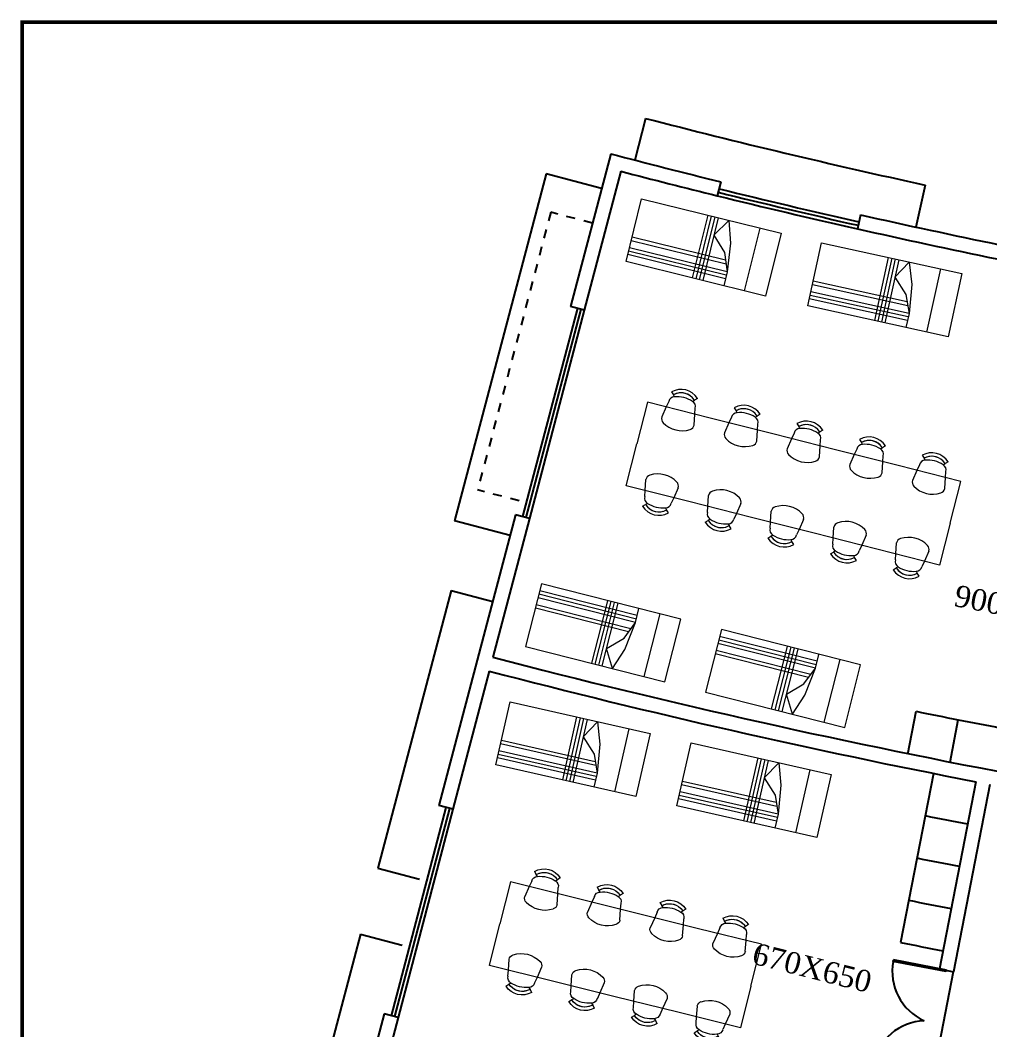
# Model space of a CAD drawing. Header units: metres. Extents: x 159409 to 239023, y 50504 to 95165.
# Drawn here: x 190262 to 191612, y 76626 to 78032 of the extents above; entities that cross this region are included whole.
import ezdxf
from ezdxf.enums import TextEntityAlignment as Align

# ---------------------------------------------------------------- set-up
doc = ezdxf.new("R2010")
doc.units = ezdxf.units.M
doc.header["$MEASUREMENT"] = 0
doc.linetypes.add('HIDDEN', pattern=[0.125, 0.0625, -0.0625])
doc.layers.add('A-TEXT', color=3, linetype='Continuous')
doc.layers.add('FURN', color=8, linetype='Continuous', lineweight=5)
doc.styles.get("Standard").update_dxf_attribs({"font": 'times.ttf', "height": 18})

# ---------------------------------------------------------------- blocks, each defined once
blk = doc.blocks.new('d2')
at = {"color": 8, "ltscale": 8}
for p, q in [((-332.772, -186.458, 9945.752), (-332.753, -186.454, 9945.752)), ((-332.628, -187.194, 9945.752), (-332.772, -186.458, 9945.752)), ((-332.609, -187.19, 9945.752), (-332.753, -186.454, 9945.752)), ((-332.753, -186.454, 9945.752), (-332.753, -186.454, 9945.732)), ((-332.753, -186.454, 9945.732), (-332.753, -186.454, 9945.732)), ((-334.226, -186.743, 9945.752), (-334.206, -186.739, 9945.752)), ((-334.082, -187.479, 9945.752), (-334.226, -186.743, 9945.752)), ((-334.062, -187.475, 9945.752), (-334.206, -186.739, 9945.752)), ((-334.063, -187.577, 9945.752), (-332.589, -187.288, 9945.752)), ((-332.628, -187.194, 9945.752), (-332.609, -187.19, 9945.752)), ((-334.082, -187.479, 9945.752), (-334.062, -187.475, 9945.752))]:
    blk.add_line(p, q, dxfattribs=at)
for centre, start, end in [((-332.628, -187.194, 9945.752), 101.092, 178.0402), ((-334.062, -187.475, 9945.752), 24.1438, 101.092)]:
    blk.add_arc(centre, 0.75, start, end, dxfattribs=at)
blk = doc.blocks.new('A$C25933C84')
at = {"linetype": 'Continuous'}
for p, q in [((0, 0.9), (2, 0.9)), ((0, 0), (0, 0.9)), ((0.3, 0.9), (0.3, 0)), ((0.6, 0.7), (0.6, 0.9)), ((2, 0.9), (2, 0)), ((0.65, 0.3), (0.6, 0.7)), ((0.7, 0.45), (0.6, 0.7)), ((0.9, 0.25), (0.7, 0.45)), ((0.75, 0), (0.65, 0.3)), ((0.75, 0), (0.9, 0.25)), ((2, 0), (0, 0))]:
    blk.add_line(p, q, dxfattribs=at)
for p, q in [((0.9, 0), (0.9, 0.9)), ((0.95, 0), (0.95, 0.9)), ((1, 0), (1, 0.9)), ((1.05, 0), (1.05, 0.9)), ((0.6, 0.8), (2, 0.8)), ((0.6, 0.75), (2, 0.75)), ((0.6, 0.7), (2, 0.7)), ((0.64, 0.6), (2, 0.6)), ((0.66, 0.55), (2, 0.55))]:
    blk.add_line(p, q)
blk = doc.blocks.new('FREGTET')
at = {"layer": 'FURN'}
for p, q in [((-154.66, 109.191, -2766.571), (-154.635, 109.149, -2766.571)), ((-154.66, 109.191, -2766.571), (-154.635, 109.149, -2766.571)), ((-154.617, 109.122, -2766.571), (-154.635, 109.149, -2766.571)), ((-154.617, 109.122, -2766.571), (-154.635, 109.149, -2766.571)), ((-154.994, 109.041, -2766.571), (-155.133, 108.458, -2766.571)), ((-154.118, 108.833, -2766.571), (-154.994, 109.041, -2766.571)), ((-154.698, 109.057, -2766.571), (-154.732, 108.979, -2766.571)), ((-154.698, 109.057, -2766.571), (-154.732, 108.979, -2766.571)), ((-154.369, 109.063, -2766.571), (-154.341, 109.079, -2766.571)), ((-154.369, 109.063, -2766.571), (-154.341, 109.079, -2766.571)), ((-154.3, 109.105, -2766.571), (-154.341, 109.079, -2766.571)), ((-154.3, 109.105, -2766.571), (-154.341, 109.079, -2766.571)), ((-154.732, 108.979, -2766.571), (-154.793, 108.838, -2766.571)), ((-154.34, 108.731, -2766.571), (-154.331, 108.884, -2766.571)), ((-154.331, 108.884, -2766.571), (-154.327, 108.968, -2766.571)), ((-154.331, 108.884, -2766.571), (-154.327, 108.968, -2766.571)), ((-153.784, 108.982, -2766.571), (-153.76, 108.941, -2766.571)), ((-153.784, 108.982, -2766.571), (-153.76, 108.941, -2766.571)), ((-153.742, 108.914, -2766.571), (-153.76, 108.941, -2766.571)), ((-153.742, 108.914, -2766.571), (-153.76, 108.941, -2766.571)), ((-153.493, 108.854, -2766.571), (-153.465, 108.871, -2766.571)), ((-153.493, 108.854, -2766.571), (-153.465, 108.871, -2766.571)), ((-153.425, 108.897, -2766.571), (-153.465, 108.871, -2766.571)), ((-153.425, 108.897, -2766.571), (-153.465, 108.871, -2766.571)), ((-153.243, 108.625, -2766.571), (-154.118, 108.833, -2766.571)), ((-153.856, 108.771, -2766.571), (-153.917, 108.63, -2766.571)), ((-153.822, 108.848, -2766.571), (-153.856, 108.771, -2766.571)), ((-153.822, 108.848, -2766.571), (-153.856, 108.771, -2766.571)), ((-153.456, 108.676, -2766.571), (-153.451, 108.76, -2766.571)), ((-153.456, 108.676, -2766.571), (-153.451, 108.76, -2766.571)), ((-152.908, 108.774, -2766.571), (-152.884, 108.732, -2766.571)), ((-152.908, 108.774, -2766.571), (-152.884, 108.732, -2766.571)), ((-152.866, 108.705, -2766.571), (-152.884, 108.732, -2766.571)), ((-152.866, 108.705, -2766.571), (-152.884, 108.732, -2766.571)), ((-153.464, 108.523, -2766.571), (-153.456, 108.676, -2766.571)), ((-152.367, 108.417, -2766.571), (-153.243, 108.625, -2766.571)), ((-152.946, 108.64, -2766.571), (-152.98, 108.563, -2766.571)), ((-152.946, 108.64, -2766.571), (-152.98, 108.563, -2766.571)), ((-152.618, 108.646, -2766.571), (-152.59, 108.663, -2766.571)), ((-152.618, 108.646, -2766.571), (-152.59, 108.663, -2766.571)), ((-152.549, 108.689, -2766.571), (-152.59, 108.663, -2766.571)), ((-152.549, 108.689, -2766.571), (-152.59, 108.663, -2766.571)), ((-155.271, 107.874, -2766.571), (-155.133, 108.458, -2766.571)), ((-152.98, 108.563, -2766.571), (-153.042, 108.422, -2766.571)), ((-152.589, 108.314, -2766.571), (-152.58, 108.468, -2766.571)), ((-152.58, 108.468, -2766.571), (-152.576, 108.552, -2766.571)), ((-152.58, 108.468, -2766.571), (-152.576, 108.552, -2766.571)), ((-152.071, 108.432, -2766.571), (-152.105, 108.355, -2766.571)), ((-152.071, 108.432, -2766.571), (-152.105, 108.354, -2766.571)), ((-152.033, 108.566, -2766.571), (-152.008, 108.524, -2766.571)), ((-152.033, 108.566, -2766.571), (-152.008, 108.524, -2766.571)), ((-151.991, 108.497, -2766.571), (-152.008, 108.524, -2766.571)), ((-151.991, 108.497, -2766.571), (-152.008, 108.524, -2766.571)), ((-151.742, 108.438, -2766.571), (-151.714, 108.454, -2766.571)), ((-151.742, 108.438, -2766.571), (-151.714, 108.454, -2766.571)), ((-151.674, 108.481, -2766.571), (-151.714, 108.454, -2766.571)), ((-151.674, 108.481, -2766.571), (-151.714, 108.454, -2766.571)), ((-151.491, 108.209, -2766.571), (-152.367, 108.417, -2766.571)), ((-152.105, 108.355, -2766.571), (-152.166, 108.214, -2766.571)), ((-151.705, 108.259, -2766.571), (-151.7, 108.344, -2766.571)), ((-151.705, 108.259, -2766.571), (-151.7, 108.344, -2766.571)), ((-151.713, 108.106, -2766.571), (-151.705, 108.259, -2766.571)), ((-151.63, 107.625, -2766.571), (-151.491, 108.209, -2766.571)), ((-154.396, 107.666, -2766.571), (-155.271, 107.874, -2766.571)), ((-155.009, 107.811, -2766.571), (-155.001, 107.965, -2766.571)), ((-155.014, 107.727, -2766.571), (-155.009, 107.812, -2766.571)), ((-155.014, 107.727, -2766.571), (-155.009, 107.811, -2766.571)), ((-154.547, 107.857, -2766.571), (-154.609, 107.716, -2766.571)), ((-154.133, 107.603, -2766.571), (-154.125, 107.756, -2766.571)), ((-155.04, 107.59, -2766.571), (-154.999, 107.617, -2766.571)), ((-155.04, 107.59, -2766.571), (-154.999, 107.617, -2766.571)), ((-154.971, 107.633, -2766.571), (-154.999, 107.617, -2766.571)), ((-154.971, 107.633, -2766.571), (-154.999, 107.617, -2766.571)), ((-154.609, 107.716, -2766.571), (-154.643, 107.639, -2766.571)), ((-154.609, 107.716, -2766.571), (-154.643, 107.639, -2766.571)), ((-153.52, 107.458, -2766.571), (-154.396, 107.666, -2766.571)), ((-154.138, 107.519, -2766.571), (-154.133, 107.603, -2766.571)), ((-154.138, 107.519, -2766.571), (-154.133, 107.603, -2766.571)), ((-153.672, 107.649, -2766.571), (-153.733, 107.508, -2766.571)), ((-151.63, 107.625, -2766.571), (-151.769, 107.041, -2766.571)), ((-154.723, 107.574, -2766.571), (-154.705, 107.547, -2766.571)), ((-154.723, 107.574, -2766.571), (-154.705, 107.547, -2766.571)), ((-154.681, 107.505, -2766.571), (-154.705, 107.547, -2766.571)), ((-154.681, 107.505, -2766.571), (-154.705, 107.547, -2766.571)), ((-153.733, 107.508, -2766.571), (-153.767, 107.431, -2766.571)), ((-153.733, 107.508, -2766.571), (-153.767, 107.431, -2766.571)), ((-152.645, 107.249, -2766.571), (-153.52, 107.458, -2766.571)), ((-153.258, 107.395, -2766.571), (-153.249, 107.548, -2766.571)), ((-154.164, 107.382, -2766.571), (-154.124, 107.408, -2766.571)), ((-154.164, 107.382, -2766.571), (-154.124, 107.408, -2766.571)), ((-154.096, 107.425, -2766.571), (-154.124, 107.408, -2766.571)), ((-154.096, 107.425, -2766.571), (-154.124, 107.408, -2766.571)), ((-153.847, 107.366, -2766.571), (-153.83, 107.338, -2766.571)), ((-153.847, 107.366, -2766.571), (-153.83, 107.338, -2766.571)), ((-153.805, 107.297, -2766.571), (-153.83, 107.338, -2766.571)), ((-153.805, 107.297, -2766.571), (-153.83, 107.338, -2766.571)), ((-153.262, 107.311, -2766.571), (-153.258, 107.395, -2766.571)), ((-153.262, 107.311, -2766.571), (-153.258, 107.395, -2766.571)), ((-152.796, 107.441, -2766.571), (-152.858, 107.3, -2766.571)), ((-152.382, 107.187, -2766.571), (-152.374, 107.34, -2766.571)), ((-153.289, 107.174, -2766.571), (-153.248, 107.2, -2766.571)), ((-153.289, 107.174, -2766.571), (-153.248, 107.2, -2766.571)), ((-153.22, 107.216, -2766.571), (-153.248, 107.2, -2766.571)), ((-153.22, 107.216, -2766.571), (-153.248, 107.2, -2766.571)), ((-152.858, 107.3, -2766.571), (-152.892, 107.223, -2766.571)), ((-152.858, 107.3, -2766.571), (-152.892, 107.223, -2766.571)), ((-151.769, 107.041, -2766.571), (-152.645, 107.249, -2766.571)), ((-152.387, 107.103, -2766.571), (-152.382, 107.187, -2766.571)), ((-152.387, 107.103, -2766.571), (-152.382, 107.187, -2766.571)), ((-151.921, 107.233, -2766.571), (-151.982, 107.092, -2766.571)), ((-152.972, 107.157, -2766.571), (-152.954, 107.13, -2766.571)), ((-152.972, 107.157, -2766.571), (-152.954, 107.13, -2766.571)), ((-152.93, 107.089, -2766.571), (-152.954, 107.13, -2766.571)), ((-152.93, 107.089, -2766.571), (-152.954, 107.13, -2766.571)), ((-151.982, 107.092, -2766.571), (-152.016, 107.014, -2766.571)), ((-151.982, 107.092, -2766.571), (-152.016, 107.014, -2766.571)), ((-152.413, 106.966, -2766.571), (-152.373, 106.992, -2766.571)), ((-152.413, 106.966, -2766.571), (-152.373, 106.992, -2766.571)), ((-152.345, 107.008, -2766.571), (-152.373, 106.992, -2766.571)), ((-152.345, 107.008, -2766.571), (-152.373, 106.992, -2766.571)), ((-152.096, 106.949, -2766.571), (-152.078, 106.922, -2766.571)), ((-152.096, 106.949, -2766.571), (-152.078, 106.922, -2766.571)), ((-152.054, 106.88, -2766.571), (-152.078, 106.922, -2766.571)), ((-152.054, 106.88, -2766.571), (-152.078, 106.922, -2766.571))]:
    blk.add_line(p, q, dxfattribs=at)
for centre, radius, start, end in [((-154.525, 108.959, -2766.571), 0.268, 33.0269, 120.2325), ((-154.525, 108.959, -2766.571), 0.268, 33.0269, 120.2325), ((-154.525, 108.959, -2766.571), 0.219, 33.0269, 120.2325), ((-154.525, 108.959, -2766.571), 0.219, 46.2775, 120.2325), ((-154.615, 109.037, -2766.571), 0.0847, 91.5148, 166.6297), ((-154.615, 109.037, -2766.571), 0.0847, 91.5148, 166.6297), ((-154.576, 108.746, -2766.571), 0.378, 56.8909, 96.3685), ((-154.576, 108.746, -2766.571), 0.378, 56.8909, 96.3685), ((-154.409, 108.988, -2766.571), 0.0847, 346.6297, 61.7447), ((-154.409, 108.988, -2766.571), 0.0847, 346.6297, 61.7447), ((-153.649, 108.751, -2766.571), 0.268, 33.0269, 120.2325), ((-153.649, 108.751, -2766.571), 0.268, 33.0269, 120.2325), ((-153.74, 108.829, -2766.571), 0.0847, 91.5148, 166.6297), ((-153.74, 108.829, -2766.571), 0.0847, 91.5148, 166.6297), ((-153.649, 108.751, -2766.571), 0.219, 33.0269, 120.2325), ((-153.649, 108.751, -2766.571), 0.219, 46.2775, 120.2325), ((-153.7, 108.538, -2766.571), 0.378, 56.8909, 96.3685), ((-153.7, 108.538, -2766.571), 0.378, 56.8909, 96.3685), ((-153.534, 108.78, -2766.571), 0.0847, 346.6297, 61.7447), ((-153.534, 108.78, -2766.571), 0.0847, 346.6297, 61.7447), ((-154.711, 108.819, -2766.571), 0.0847, 166.6297, 224.3988), ((-154.711, 108.819, -2766.571), 0.0847, 166.6297, 224.3988), ((-154.512, 109.013, -2766.571), 0.363, 224.3988, 288.8607), ((-154.512, 109.013, -2766.571), 0.363, 224.3988, 288.8607), ((-154.422, 108.75, -2766.571), 0.0847, 288.8607, 346.6297), ((-154.422, 108.75, -2766.571), 0.0847, 288.8607, 346.6297), ((-152.774, 108.543, -2766.571), 0.268, 33.0269, 120.2325), ((-152.774, 108.543, -2766.571), 0.268, 33.0269, 120.2325), ((-152.774, 108.543, -2766.571), 0.219, 33.0269, 120.2325), ((-152.774, 108.543, -2766.571), 0.219, 46.2775, 120.2325), ((-153.835, 108.611, -2766.571), 0.0847, 166.6297, 224.3988), ((-153.835, 108.611, -2766.571), 0.0847, 166.6297, 224.3988), ((-152.864, 108.621, -2766.571), 0.0847, 91.5148, 166.6297), ((-152.864, 108.621, -2766.571), 0.0847, 91.5148, 166.6297), ((-152.824, 108.33, -2766.571), 0.378, 56.8909, 96.3685), ((-152.824, 108.33, -2766.571), 0.378, 56.8909, 96.3685), ((-152.658, 108.572, -2766.571), 0.0847, 346.6297, 61.7447), ((-152.658, 108.572, -2766.571), 0.0847, 346.6297, 61.7447), ((-151.898, 108.335, -2766.571), 0.268, 33.0269, 120.2325), ((-151.898, 108.335, -2766.571), 0.268, 33.0269, 120.2325), ((-153.636, 108.805, -2766.571), 0.363, 224.3988, 288.8607), ((-153.636, 108.805, -2766.571), 0.363, 224.3988, 288.8607), ((-153.547, 108.542, -2766.571), 0.0847, 288.8607, 346.6297), ((-153.547, 108.542, -2766.571), 0.0847, 288.8607, 346.6297), ((-151.988, 108.413, -2766.571), 0.0847, 91.5148, 166.6297), ((-151.988, 108.413, -2766.571), 0.0847, 91.5148, 166.6297), ((-151.898, 108.335, -2766.571), 0.219, 33.0269, 120.2325), ((-151.898, 108.335, -2766.571), 0.219, 46.2775, 120.2325), ((-151.949, 108.122, -2766.571), 0.378, 56.8909, 96.3685), ((-151.949, 108.122, -2766.571), 0.378, 56.8909, 96.3685), ((-151.782, 108.364, -2766.571), 0.0847, 346.6297, 61.7447), ((-151.782, 108.364, -2766.571), 0.0847, 346.6297, 61.7447), ((-152.959, 108.403, -2766.571), 0.0847, 166.6297, 224.3988), ((-152.959, 108.403, -2766.571), 0.0847, 166.6297, 224.3988), ((-152.761, 108.597, -2766.571), 0.363, 224.3988, 288.8607), ((-152.761, 108.597, -2766.571), 0.363, 224.3988, 288.8607), ((-152.671, 108.334, -2766.571), 0.0847, 288.8607, 346.6297), ((-152.671, 108.334, -2766.571), 0.0847, 288.8607, 346.6297), ((-152.084, 108.194, -2766.571), 0.0847, 166.6297, 224.3988), ((-152.084, 108.194, -2766.571), 0.0847, 166.6297, 224.3988), ((-154.918, 107.945, -2766.571), 0.0847, 108.8607, 166.6297), ((-154.918, 107.945, -2766.571), 0.0847, 108.8607, 166.6297), ((-154.828, 107.682, -2766.571), 0.363, 44.3988, 108.8607), ((-154.828, 107.682, -2766.571), 0.363, 44.3988, 108.8607), ((-151.885, 108.389, -2766.571), 0.363, 224.3988, 288.8607), ((-151.885, 108.389, -2766.571), 0.363, 224.3988, 288.8607), ((-151.795, 108.126, -2766.571), 0.0847, 288.8607, 346.6297), ((-151.795, 108.126, -2766.571), 0.0847, 288.8607, 346.6297), ((-154.63, 107.876, -2766.571), 0.0847, 346.6297, 44.3988), ((-154.63, 107.876, -2766.571), 0.0847, 346.6297, 44.3988), ((-154.043, 107.737, -2766.571), 0.0847, 108.8607, 166.6297), ((-154.043, 107.737, -2766.571), 0.0847, 108.8607, 166.6297), ((-153.953, 107.474, -2766.571), 0.363, 44.3988, 108.8607), ((-153.953, 107.474, -2766.571), 0.363, 44.3988, 108.8607), ((-154.816, 107.736, -2766.571), 0.268, 213.0269, 300.2325), ((-154.816, 107.736, -2766.571), 0.268, 213.0269, 300.2325), ((-154.931, 107.707, -2766.571), 0.0847, 166.6297, 241.7447), ((-154.931, 107.707, -2766.571), 0.0847, 166.6297, 241.7447), ((-154.816, 107.736, -2766.571), 0.219, 213.0269, 300.2325), ((-154.816, 107.736, -2766.571), 0.219, 213.0269, 286.9819), ((-154.765, 107.949, -2766.571), 0.378, 236.8909, 276.3685), ((-154.765, 107.949, -2766.571), 0.378, 236.8909, 276.3685), ((-154.725, 107.658, -2766.571), 0.0847, 271.5148, 346.6297), ((-154.725, 107.658, -2766.571), 0.0847, 271.5148, 346.6297), ((-153.754, 107.668, -2766.571), 0.0847, 346.6297, 44.3988), ((-153.754, 107.668, -2766.571), 0.0847, 346.6297, 44.3988), ((-153.167, 107.529, -2766.571), 0.0847, 108.8607, 166.6297), ((-153.167, 107.529, -2766.571), 0.0847, 108.8607, 166.6297), ((-153.077, 107.266, -2766.571), 0.363, 44.3988, 108.8607), ((-153.077, 107.266, -2766.571), 0.363, 44.3988, 108.8607), ((-154.056, 107.499, -2766.571), 0.0847, 166.6297, 241.7447), ((-154.056, 107.499, -2766.571), 0.0847, 166.6297, 241.7447), ((-152.879, 107.46, -2766.571), 0.0847, 346.6297, 44.3988), ((-152.879, 107.46, -2766.571), 0.0847, 346.6297, 44.3988), ((-153.94, 107.528, -2766.571), 0.268, 213.0269, 300.2325), ((-153.94, 107.528, -2766.571), 0.268, 213.0269, 300.2325), ((-153.94, 107.528, -2766.571), 0.219, 213.0269, 300.2325), ((-153.94, 107.528, -2766.571), 0.219, 213.0269, 286.9819), ((-153.889, 107.741, -2766.571), 0.378, 236.8909, 276.3685), ((-153.889, 107.741, -2766.571), 0.378, 236.8909, 276.3685), ((-153.85, 107.45, -2766.571), 0.0847, 271.5148, 346.6297), ((-153.85, 107.45, -2766.571), 0.0847, 271.5148, 346.6297), ((-153.18, 107.291, -2766.571), 0.0847, 166.6297, 241.7447), ((-153.18, 107.291, -2766.571), 0.0847, 166.6297, 241.7447), ((-152.291, 107.321, -2766.571), 0.0847, 108.8607, 166.6297), ((-152.291, 107.321, -2766.571), 0.0847, 108.8607, 166.6297), ((-152.202, 107.058, -2766.571), 0.363, 44.3988, 108.8607), ((-152.202, 107.058, -2766.571), 0.363, 44.3988, 108.8607), ((-152.003, 107.252, -2766.571), 0.0847, 346.6297, 44.3988), ((-152.003, 107.252, -2766.571), 0.0847, 346.6297, 44.3988), ((-153.064, 107.32, -2766.571), 0.268, 213.0269, 300.2325), ((-153.064, 107.32, -2766.571), 0.268, 213.0269, 300.2325), ((-153.064, 107.32, -2766.571), 0.219, 213.0269, 300.2325), ((-153.064, 107.32, -2766.571), 0.219, 213.0269, 286.9819), ((-153.014, 107.533, -2766.571), 0.378, 236.8909, 276.3685), ((-153.014, 107.533, -2766.571), 0.378, 236.8909, 276.3685), ((-152.974, 107.242, -2766.571), 0.0847, 271.5148, 346.6297), ((-152.974, 107.242, -2766.571), 0.0847, 271.5148, 346.6297), ((-152.304, 107.083, -2766.571), 0.0847, 166.6297, 241.7447), ((-152.304, 107.083, -2766.571), 0.0847, 166.6297, 241.7447), ((-152.189, 107.112, -2766.571), 0.268, 213.0269, 300.2325), ((-152.189, 107.112, -2766.571), 0.268, 213.0269, 300.2325), ((-152.189, 107.112, -2766.571), 0.219, 213.0269, 300.2325), ((-152.189, 107.112, -2766.571), 0.219, 213.0269, 286.9819), ((-152.138, 107.325, -2766.571), 0.378, 236.8909, 276.3685), ((-152.138, 107.325, -2766.571), 0.378, 236.8909, 276.3685), ((-152.098, 107.034, -2766.571), 0.0847, 271.5148, 346.6297), ((-152.098, 107.034, -2766.571), 0.0847, 271.5148, 346.6297)]:
    blk.add_arc(centre, radius, start, end, dxfattribs=at)
blk = doc.blocks.new('xfggsdr')
at = {"extrusion": (3.15e-14, 5.7e-15, -1), "xscale": 99.99999999999996, "yscale": 99.99999999999996, "zscale": -100, "rotation": 275.7220156941657}
blk.add_blockref('FREGTET', (-154932.6, -31689.1, -276657.1), dxfattribs=at)
at = {"layer": 'FURN', "extrusion": (-1.83e-14, -1.1e-15, -1), "xscale": -99.99999999999996, "yscale": 99.99999999999996, "zscale": -99.99999999999996, "rotation": 261.1379053757277}
for p in [(-146010.8, -15268.6, 0), (-146050.6, -15524, 0)]:
    blk.add_blockref('A$C25933C84', p, dxfattribs=at)
at = {"layer": 'FURN', "extrusion": (1.79e-14, 3.8e-15, -1), "xscale": 99.99999999999994, "yscale": 99.99999999999994, "zscale": -100, "rotation": 83.41111061605987}
for p in [(-145396, -15364.4, 0), (-145425.7, -15621.1, 0)]:
    blk.add_blockref('A$C25933C84', p, dxfattribs=at)

msp = doc.modelspace()

# ---------------------------------------------------------------- linework, layer by layer
at = {"color": 0, "ltscale": 10}
for p, q in [((191132.438, 77895.184), (191117.356, 77837.11, 0.421)), ((190993.794, 77817.886, 0.842), (190866.452, 77334.374, 0.842)), ((191071.156, 77797.511, 0.421), (190993.794, 77817.886, 0.842)), ((191236.991, 77806.821, 0.421), (191232.201, 77787.401, 0.421)), ((191521.601, 77802.364, 0), (191508.848, 77743.735, 0.421)), ((191431.673, 77760.84, 0.421), (191427.268, 77741.328, 0.421)), ((191047.08, 77628.075, 0.842), (191027.864, 77633.135, 0.842)), ((190970.675, 77337.967, 0.842), (190951.459, 77343.028, 0.842)), ((190943.814, 77313.999, 0.421), (190866.452, 77334.374, 0.842)), ((190861.607, 77237.448, 0.842), (190759.734, 76850.638, 0.842)), ((190861.607, 77237.448, 0.842), (190919.628, 77222.167, 0.842)), ((191497.531, 77009.673, 0.421), (191508.969, 77069.255, 0.421)), ((191556.455, 76998.361, 0.421), (191567.767, 77057.285, 0.421)), ((191533.067, 76982.617, 0.421), (191487.414, 76747.165, 0.421)), ((191591.97, 76971.196, 0.421), (191541.384, 76710.305, 0.421)), ((191611.608, 76967.407, 0.421), (191561.019, 76706.498, 0.421)), ((190864.087, 76932.75, 0.842), (190844.747, 76937.844, 0.842)), ((190759.734, 76850.638, 0.842), (190817.755, 76835.357, 0.842)), ((190735.548, 76758.805, 0.842), (190633.674, 76371.996, 0.842)), ((190735.548, 76758.805, 0.842), (190793.569, 76743.524, 0.842)), ((191482.517, 76721.909, 0.421), (191482.481, 76721.726, 0.421)), ((191541.384, 76710.305, 0.421), (191561.019, 76706.498, 0.421)), ((190787.682, 76642.643, 0.842), (190768.342, 76647.737, 0.842))]:
    msp.add_line(p, q, dxfattribs=at)
at = {"color": 0, "ltscale": 8}
for p, q in [((191083.89, 77845.862, 0.842), (191027.864, 77633.135, 0.842)), ((191098.017, 77821.48, 0.842), (191047.08, 77628.075, 0.842)), ((191037.409, 77630.622, 0.842), (190961.004, 77340.514, 0.842)), ((191042.245, 77629.348, 0.842), (190965.84, 77339.241, 0.842)), ((191047.08, 77628.075, 0.842), (190970.675, 77337.967, 0.842)), ((190951.459, 77343.028, 0.842), (190844.747, 76937.844, 0.842)), ((190970.675, 77337.967, 0.842), (190919.738, 77144.562, 0.842)), ((190914.769, 77125.189, 0.842), (190864.087, 76932.75, 0.842)), ((190854.417, 76935.297, 0.842), (190778.012, 76645.19, 0.842)), ((190859.252, 76934.024, 0.842), (190782.847, 76643.916, 0.842)), ((190864.087, 76932.75, 0.842), (190787.682, 76642.643, 0.842)), ((190768.342, 76647.737, 0.842), (190515.984, 75689.542, 0.842)), ((190787.682, 76642.643, 0.842), (190741.584, 76467.611, 0.842))]:
    msp.add_line(p, q, dxfattribs=at)
at = {"color": 0, "linetype": 'HIDDEN', "ltscale": 200}
for p, q in [((191000.4, 77764.441, 0.737), (190898.527, 77377.631, 0.737)), ((191058.422, 77749.16, 0.421), (191000.4, 77764.441, 0.737)), ((190956.548, 77362.35, 0.421), (190898.527, 77377.631, 0.737))]:
    msp.add_line(p, q, dxfattribs=at)
at = {"color": 6, "const_width": 5.123}
msp.add_lwpolyline([(197008.003, 78029.391), (197008.003, 73287.566), (190264.254, 73287.566), (190264.254, 78029.391)], close=True, dxfattribs=at)
at = {"color": 0, "ltscale": 10}
for centre, radius, start, end in [((193653.191, 87601.708), 10028.5, 255.4420591, 257.7279836), ((193653.191, 87601.708, 0.421), 10088.5, 255.2456003, 256.1429421), ((193653.191, 87601.708, 0.421), 10108.5, 255.3582268, 256.1429476), ((193653.191, 87601.708, 0.421), 10088.5, 257.2790447, 258.4037217), ((193653.191, 87601.708, 0.421), 10108.5, 257.2790392, 258.4037272), ((193653.191, 87601.708, 0.421), 10808.5, 255.3509051, 259.4238902), ((193653.191, 87601.708, 0.421), 10828.5, 255.3513953, 259.0267046), ((193653.191, 87601.708, 0.421), 10748.5, 258.4928453, 259.1325287), ((193653.191, 87601.708, 0.421), 10888.5, 258.7109803, 259.0267046), ((193653.191, 87601.708, 0.421), 10948.5, 258.7127105, 259.0267046), ((193653.191, 87601.708, 0.421), 11008.5, 258.7144219, 259.0267046), ((193653.191, 87601.708, 0.421), 11068.5, 258.7161147, 259.0267046)]:
    msp.add_arc(centre, radius, start, end, dxfattribs=at)
at = {"color": 0, "ltscale": 8}
for radius in [10158.5, 10153.5, 10148.5]:
    msp.add_arc((193664.684, 87650.369, 0.421), radius, 256.1457435, 257.2762433, dxfattribs=at)
at = {"layer": 'FURN'}
for p, q in [((191168.661, 77514.235, 0.842), (191171.036, 77510.018, 0.842)), ((191168.661, 77514.235, 0.842), (191171.036, 77510.018, 0.842)), ((191172.781, 77507.286, 0.842), (191171.036, 77510.018, 0.842)), ((191172.781, 77507.286, 0.842), (191171.036, 77510.018, 0.842)), ((191135.022, 77499.803, 0.842), (191120.295, 77441.638, 0.842)), ((191222.269, 77477.713, 0.842), (191135.022, 77499.803, 0.842)), ((191161.163, 77493.184, 0.842), (191154.814, 77479.225, 0.842)), ((191164.67, 77500.895, 0.842), (191161.157, 77493.171, 0.842)), ((191164.67, 77500.895, 0.842), (191161.163, 77493.184, 0.842)), ((191197.526, 77501.02, 0.842), (191200.361, 77502.593, 0.842)), ((191197.526, 77501.02, 0.842), (191200.361, 77502.593, 0.842)), ((191204.457, 77505.172, 0.842), (191200.361, 77502.593, 0.842)), ((191204.457, 77505.172, 0.842), (191200.361, 77502.593, 0.842)), ((191201.034, 77483.089, 0.842), (191201.619, 77491.54, 0.842)), ((191201.034, 77483.089, 0.842), (191201.619, 77491.54, 0.842)), ((191255.907, 77492.145, 0.842), (191258.283, 77487.928, 0.842)), ((191255.907, 77492.145, 0.842), (191258.283, 77487.928, 0.842)), ((191199.974, 77467.791, 0.842), (191201.034, 77483.089, 0.842)), ((191309.516, 77455.622, 0.842), (191222.269, 77477.713, 0.842)), ((191251.917, 77478.805, 0.842), (191248.404, 77471.081, 0.842)), ((191251.917, 77478.805, 0.842), (191248.41, 77471.094, 0.842)), ((191260.028, 77485.196, 0.842), (191258.283, 77487.928, 0.842)), ((191260.028, 77485.196, 0.842), (191258.283, 77487.928, 0.842)), ((191284.773, 77478.93, 0.842), (191287.608, 77480.503, 0.842)), ((191284.773, 77478.93, 0.842), (191287.608, 77480.503, 0.842)), ((191291.704, 77483.081, 0.842), (191287.608, 77480.503, 0.842)), ((191291.704, 77483.081, 0.842), (191287.608, 77480.503, 0.842)), ((191248.41, 77471.094, 0.842), (191242.061, 77457.135, 0.842)), ((191288.281, 77460.999, 0.842), (191288.866, 77469.45, 0.842)), ((191288.281, 77460.999, 0.842), (191288.866, 77469.45, 0.842)), ((191343.154, 77470.055, 0.842), (191345.53, 77465.838, 0.842)), ((191343.154, 77470.055, 0.842), (191345.53, 77465.838, 0.842)), ((191347.274, 77463.105, 0.842), (191345.53, 77465.838, 0.842)), ((191347.274, 77463.105, 0.842), (191345.53, 77465.838, 0.842)), ((191287.221, 77445.701, 0.842), (191288.281, 77460.999, 0.842)), ((191396.763, 77433.532, 0.842), (191309.516, 77455.622, 0.842)), ((191339.164, 77456.715, 0.842), (191335.651, 77448.991, 0.842)), ((191339.164, 77456.715, 0.842), (191335.657, 77449.004, 0.842)), ((191372.02, 77456.84, 0.842), (191374.855, 77458.413, 0.842)), ((191372.02, 77456.84, 0.842), (191374.855, 77458.413, 0.842)), ((191378.951, 77460.991, 0.842), (191374.855, 77458.413, 0.842)), ((191378.951, 77460.991, 0.842), (191374.855, 77458.413, 0.842)), ((191105.568, 77383.474, 0.842), (191120.295, 77441.638, 0.842)), ((191335.657, 77449.004, 0.842), (191329.308, 77435.045, 0.842)), ((191374.468, 77423.611, 0.842), (191375.527, 77438.909, 0.842)), ((191375.527, 77438.909, 0.842), (191376.113, 77447.36, 0.842)), ((191375.527, 77438.909, 0.842), (191376.113, 77447.36, 0.842)), ((191430.401, 77447.964, 0.842), (191432.777, 77443.747, 0.842)), ((191430.401, 77447.964, 0.842), (191432.777, 77443.747, 0.842)), ((191434.521, 77441.015, 0.842), (191432.777, 77443.747, 0.842)), ((191434.521, 77441.015, 0.842), (191432.777, 77443.747, 0.842)), ((191459.267, 77434.75, 0.842), (191462.102, 77436.323, 0.842)), ((191459.267, 77434.75, 0.842), (191462.102, 77436.323, 0.842)), ((191466.198, 77438.901, 0.842), (191462.102, 77436.323, 0.842)), ((191466.198, 77438.901, 0.842), (191462.102, 77436.323, 0.842)), ((191484.009, 77411.442, 0.842), (191396.763, 77433.532, 0.842)), ((191422.904, 77426.914, 0.842), (191416.555, 77412.955, 0.842)), ((191426.41, 77434.625, 0.842), (191422.898, 77426.901, 0.842)), ((191426.41, 77434.625, 0.842), (191422.904, 77426.914, 0.842)), ((191462.774, 77416.819, 0.842), (191463.36, 77425.269, 0.842)), ((191462.774, 77416.819, 0.842), (191463.36, 77425.269, 0.842)), ((191462.774, 77416.819, 0.842), (191463.36, 77425.269, 0.842)), ((191462.774, 77416.819, 0.842), (191463.36, 77425.269, 0.842)), ((191517.648, 77425.874, 0.842), (191520.024, 77421.657, 0.842)), ((191517.648, 77425.874, 0.842), (191520.024, 77421.657, 0.842)), ((191521.768, 77418.925, 0.842), (191520.024, 77421.657, 0.842)), ((191521.768, 77418.925, 0.842), (191520.024, 77421.657, 0.842)), ((191461.715, 77401.521, 0.842), (191462.774, 77416.819, 0.842)), ((191571.256, 77389.352, 0.842), (191484.009, 77411.442, 0.842)), ((191513.657, 77412.534, 0.842), (191510.145, 77404.81, 0.842)), ((191513.657, 77412.534, 0.842), (191510.15, 77404.823, 0.842)), ((191546.514, 77412.66, 0.842), (191549.348, 77414.232, 0.842)), ((191546.514, 77412.66, 0.842), (191549.348, 77414.232, 0.842)), ((191553.445, 77416.811, 0.842), (191549.348, 77414.232, 0.842)), ((191553.445, 77416.811, 0.842), (191549.348, 77414.232, 0.842)), ((191510.15, 77404.823, 0.842), (191503.802, 77390.864, 0.842)), ((191548.962, 77379.43, 0.842), (191550.021, 77394.728, 0.842)), ((191550.021, 77394.728, 0.842), (191550.606, 77403.179, 0.842)), ((191550.021, 77394.728, 0.842), (191550.606, 77403.179, 0.842)), ((191192.815, 77361.383, 0.842), (191105.568, 77383.474, 0.842)), ((191131.709, 77376.855, 0.842), (191132.768, 77392.153, 0.842)), ((191177.928, 77380.719, 0.842), (191171.58, 77366.76, 0.842)), ((191556.53, 77331.187, 0.842), (191571.256, 77389.352, 0.842)), ((191131.124, 77368.404, 0.842), (191131.71, 77376.869, 0.842)), ((191131.124, 77368.404, 0.842), (191131.709, 77376.855, 0.842)), ((191171.58, 77366.76, 0.842), (191168.073, 77359.049, 0.842)), ((191171.58, 77366.76, 0.842), (191168.073, 77359.049, 0.842)), ((191218.956, 77354.765, 0.842), (191220.015, 77370.063, 0.842)), ((191128.286, 77354.772, 0.842), (191132.382, 77357.351, 0.842)), ((191128.286, 77354.772, 0.842), (191132.382, 77357.351, 0.842)), ((191135.217, 77358.924, 0.842), (191132.382, 77357.351, 0.842)), ((191135.217, 77358.924, 0.842), (191132.382, 77357.351, 0.842)), ((191159.962, 77352.658, 0.842), (191161.707, 77349.926, 0.842)), ((191159.962, 77352.658, 0.842), (191161.707, 77349.926, 0.842)), ((191280.062, 77339.293, 0.842), (191192.815, 77361.383, 0.842)), ((191218.371, 77346.314, 0.842), (191218.957, 77354.779, 0.842)), ((191218.371, 77346.314, 0.842), (191218.956, 77354.765, 0.842)), ((191265.175, 77358.629, 0.842), (191258.827, 77344.67, 0.842)), ((191164.082, 77345.709, 0.842), (191161.707, 77349.926, 0.842)), ((191164.082, 77345.709, 0.842), (191161.707, 77349.926, 0.842)), ((191222.463, 77336.834, 0.842), (191219.629, 77335.261, 0.842)), ((191222.463, 77336.834, 0.842), (191219.629, 77335.261, 0.842)), ((191258.827, 77344.67, 0.842), (191255.32, 77336.959, 0.842)), ((191258.827, 77344.67, 0.842), (191255.32, 77336.959, 0.842)), ((191367.309, 77317.203, 0.842), (191280.062, 77339.293, 0.842)), ((191306.203, 77332.675, 0.842), (191307.262, 77347.973, 0.842)), ((191215.533, 77332.682, 0.842), (191219.629, 77335.261, 0.842)), ((191215.533, 77332.682, 0.842), (191219.629, 77335.261, 0.842)), ((191247.209, 77330.568, 0.842), (191248.954, 77327.836, 0.842)), ((191247.209, 77330.568, 0.842), (191248.954, 77327.836, 0.842)), ((191251.329, 77323.619, 0.842), (191248.954, 77327.836, 0.842)), ((191251.329, 77323.619, 0.842), (191248.954, 77327.836, 0.842)), ((191305.618, 77324.224, 0.842), (191306.204, 77332.689, 0.842)), ((191305.618, 77324.224, 0.842), (191306.203, 77332.675, 0.842)), ((191352.422, 77336.538, 0.842), (191346.074, 77322.58, 0.842)), ((191393.45, 77310.584, 0.842), (191394.509, 77325.882, 0.842)), ((191556.53, 77331.187, 0.842), (191541.803, 77273.023, 0.842)), ((191302.78, 77310.592, 0.842), (191306.876, 77313.17, 0.842)), ((191302.78, 77310.592, 0.842), (191306.876, 77313.17, 0.842)), ((191309.71, 77314.743, 0.842), (191306.876, 77313.17, 0.842)), ((191309.71, 77314.743, 0.842), (191306.876, 77313.17, 0.842)), ((191346.074, 77322.58, 0.842), (191342.567, 77314.868, 0.842)), ((191346.074, 77322.58, 0.842), (191342.567, 77314.868, 0.842)), ((191541.803, 77273.023, 0.842), (191367.309, 77317.203, 0.842)), ((191392.865, 77302.133, 0.842), (191393.451, 77310.598, 0.842)), ((191392.865, 77302.133, 0.842), (191393.45, 77310.584, 0.842)), ((191439.669, 77314.448, 0.842), (191433.321, 77300.489, 0.842)), ((191334.456, 77308.478, 0.842), (191336.201, 77305.746, 0.842)), ((191334.456, 77308.478, 0.842), (191336.201, 77305.746, 0.842)), ((191338.576, 77301.529, 0.842), (191336.201, 77305.746, 0.842)), ((191338.576, 77301.529, 0.842), (191336.201, 77305.746, 0.842)), ((191433.321, 77300.489, 0.842), (191429.814, 77292.778, 0.842)), ((191433.321, 77300.489, 0.842), (191429.814, 77292.778, 0.842)), ((191480.697, 77288.494, 0.842), (191481.756, 77303.792, 0.842)), ((191390.027, 77288.502, 0.842), (191394.123, 77291.08, 0.842)), ((191390.027, 77288.502, 0.842), (191394.123, 77291.08, 0.842)), ((191396.957, 77292.653, 0.842), (191394.123, 77291.08, 0.842)), ((191396.957, 77292.653, 0.842), (191394.123, 77291.08, 0.842)), ((191421.703, 77286.388, 0.842), (191423.447, 77283.655, 0.842)), ((191421.703, 77286.388, 0.842), (191423.447, 77283.655, 0.842)), ((191425.823, 77279.439, 0.842), (191423.447, 77283.655, 0.842)), ((191425.823, 77279.439, 0.842), (191423.447, 77283.655, 0.842)), ((191480.112, 77280.043, 0.842), (191480.698, 77288.508, 0.842)), ((191480.112, 77280.043, 0.842), (191480.697, 77288.494, 0.842)), ((191526.916, 77292.358, 0.842), (191520.568, 77278.399, 0.842)), ((191477.274, 77266.412, 0.842), (191481.37, 77268.99, 0.842)), ((191477.274, 77266.412, 0.842), (191481.37, 77268.99, 0.842)), ((191484.204, 77270.563, 0.842), (191481.37, 77268.99, 0.842)), ((191484.204, 77270.563, 0.842), (191481.37, 77268.99, 0.842)), ((191520.568, 77278.399, 0.842), (191517.061, 77270.688, 0.842)), ((191520.568, 77278.399, 0.842), (191517.061, 77270.688, 0.842)), ((191508.95, 77264.297, 0.842), (191510.694, 77261.565, 0.842)), ((191508.95, 77264.297, 0.842), (191510.694, 77261.565, 0.842)), ((191513.07, 77257.348, 0.842), (191510.694, 77261.565, 0.842)), ((191513.07, 77257.348, 0.842), (191510.694, 77261.565, 0.842))]:
    msp.add_line(p, q, dxfattribs=at)
for centre, radius, start, end in [((191172.881, 77498.816, 0.842), 8.47, 90.676817, 165.791761), ((191172.881, 77498.816, 0.842), 8.47, 90.676817, 165.791761), ((191181.8, 77490.91, 0.842), 26.771, 32.188942, 119.39458), ((191181.8, 77490.91, 0.842), 26.771, 32.188942, 119.39458), ((191181.8, 77490.91, 0.842), 21.931, 32.188942, 119.39458), ((191181.8, 77490.91, 0.842), 21.931, 45.439558, 119.39458), ((191176.423, 77469.671, 0.842), 37.791, 56.05299, 95.530533), ((191176.423, 77469.671, 0.842), 37.791, 56.05299, 95.530533), ((191193.408, 77493.619, 0.842), 8.47, 345.791761, 60.906705), ((191193.408, 77493.619, 0.842), 8.47, 345.791761, 60.906705), ((191269.047, 77468.82, 0.842), 26.771, 32.188942, 119.39458), ((191269.047, 77468.82, 0.842), 26.771, 32.188942, 119.39458), ((191163.025, 77477.146, 0.842), 8.47, 165.791761, 223.560809), ((191163.025, 77477.146, 0.842), 8.47, 165.791761, 223.560809), ((191260.128, 77476.726, 0.842), 8.47, 90.676817, 165.791761), ((191260.128, 77476.726, 0.842), 8.47, 90.676817, 165.791761), ((191269.047, 77468.82, 0.842), 21.931, 32.188942, 119.39458), ((191269.047, 77468.82, 0.842), 21.931, 45.439558, 119.39458), ((191263.67, 77447.58, 0.842), 37.791, 56.05299, 95.530533), ((191263.67, 77447.58, 0.842), 37.791, 56.05299, 95.530533), ((191280.655, 77471.529, 0.842), 8.47, 345.791761, 60.906705), ((191280.655, 77471.529, 0.842), 8.47, 345.791761, 60.906705), ((191183.165, 77496.299, 0.842), 36.262, 223.560809, 288.022714), ((191183.165, 77496.299, 0.842), 36.262, 223.560809, 288.022714), ((191191.764, 77469.87, 0.842), 8.47, 288.022714, 345.791761), ((191191.764, 77469.87, 0.842), 8.47, 288.022714, 345.791761), ((191356.294, 77446.73, 0.842), 26.771, 32.188942, 119.39458), ((191356.294, 77446.73, 0.842), 26.771, 32.188942, 119.39458), ((191356.294, 77446.73, 0.842), 21.931, 32.188942, 119.39458), ((191356.294, 77446.73, 0.842), 21.931, 45.439558, 119.39458), ((191350.917, 77425.49, 0.842), 37.791, 56.05299, 95.530533), ((191350.917, 77425.49, 0.842), 37.791, 56.05299, 95.530533), ((191250.272, 77455.056, 0.842), 8.47, 165.791761, 223.560809), ((191250.272, 77455.056, 0.842), 8.47, 165.791761, 223.560809), ((191270.412, 77474.208, 0.842), 36.262, 223.560809, 288.022714), ((191270.412, 77474.208, 0.842), 36.262, 223.560809, 288.022714), ((191347.374, 77454.636, 0.842), 8.47, 90.676817, 165.791761), ((191347.374, 77454.636, 0.842), 8.47, 90.676817, 165.791761), ((191367.902, 77449.439, 0.842), 8.47, 345.791761, 60.906705), ((191367.902, 77449.439, 0.842), 8.47, 345.791761, 60.906705), ((191443.541, 77424.64, 0.842), 26.771, 32.188942, 119.39458), ((191443.541, 77424.64, 0.842), 26.771, 32.188942, 119.39458), ((191279.01, 77447.78, 0.842), 8.47, 288.022714, 345.791761), ((191279.01, 77447.78, 0.842), 8.47, 288.022714, 345.791761), ((191434.621, 77432.546, 0.842), 8.47, 90.676817, 165.791761), ((191434.621, 77432.546, 0.842), 8.47, 90.676817, 165.791761), ((191443.541, 77424.64, 0.842), 21.931, 32.188942, 119.39458), ((191443.541, 77424.64, 0.842), 21.931, 45.439558, 119.39458), ((191438.164, 77403.4, 0.842), 37.791, 56.05299, 95.530533), ((191438.164, 77403.4, 0.842), 37.791, 56.05299, 95.530533), ((191337.519, 77432.966, 0.842), 8.47, 165.791761, 223.560809), ((191337.519, 77432.966, 0.842), 8.47, 165.791761, 223.560809), ((191357.659, 77452.118, 0.842), 36.262, 223.560809, 288.022714), ((191357.659, 77452.118, 0.842), 36.262, 223.560809, 288.022714), ((191366.257, 77425.69, 0.842), 8.47, 288.022714, 345.791761), ((191366.257, 77425.69, 0.842), 8.47, 288.022714, 345.791761), ((191455.149, 77427.348, 0.842), 8.47, 345.791761, 60.906705), ((191455.149, 77427.348, 0.842), 8.47, 345.791761, 60.906705), ((191530.788, 77402.549, 0.842), 26.771, 32.188942, 119.39458), ((191530.788, 77402.549, 0.842), 26.771, 32.188942, 119.39458), ((191530.788, 77402.549, 0.842), 21.931, 32.188942, 119.39458), ((191530.788, 77402.549, 0.842), 21.931, 45.439558, 119.39458), ((191424.766, 77410.876, 0.842), 8.47, 165.791761, 223.560809), ((191424.766, 77410.876, 0.842), 8.47, 165.791761, 223.560809), ((191521.868, 77410.456, 0.842), 8.47, 90.676817, 165.791761), ((191521.868, 77410.456, 0.842), 8.47, 90.676817, 165.791761), ((191525.41, 77381.31, 0.842), 37.791, 56.05299, 95.530533), ((191525.41, 77381.31, 0.842), 37.791, 56.05299, 95.530533), ((191542.396, 77405.258, 0.842), 8.47, 345.791761, 60.906705), ((191542.396, 77405.258, 0.842), 8.47, 345.791761, 60.906705), ((191140.979, 77390.074, 0.842), 8.47, 108.022714, 165.791761), ((191140.979, 77390.074, 0.842), 8.47, 108.022714, 165.791761), ((191149.578, 77363.645, 0.842), 36.262, 43.560809, 108.022714), ((191149.578, 77363.645, 0.842), 36.262, 43.560809, 108.022714), ((191444.906, 77430.028, 0.842), 36.262, 223.560809, 288.022714), ((191444.906, 77430.028, 0.842), 36.262, 223.560809, 288.022714), ((191453.504, 77403.599, 0.842), 8.47, 288.022714, 345.791761), ((191453.504, 77403.599, 0.842), 8.47, 288.022714, 345.791761), ((191169.718, 77382.798, 0.842), 8.47, 345.791761, 43.560809), ((191169.718, 77382.798, 0.842), 8.47, 345.791761, 43.560809), ((191512.013, 77388.786, 0.842), 8.47, 165.791761, 223.560809), ((191512.013, 77388.786, 0.842), 8.47, 165.791761, 223.560809), ((191532.152, 77407.938, 0.842), 36.262, 223.560809, 288.022714), ((191532.152, 77407.938, 0.842), 36.262, 223.560809, 288.022714), ((191540.751, 77381.509, 0.842), 8.47, 288.022714, 345.791761), ((191540.751, 77381.509, 0.842), 8.47, 288.022714, 345.791761), ((191139.335, 77366.325, 0.842), 8.47, 165.791761, 240.906705), ((191139.335, 77366.325, 0.842), 8.47, 165.791761, 240.906705), ((191228.226, 77367.984, 0.842), 8.47, 108.022714, 165.791761), ((191228.226, 77367.984, 0.842), 8.47, 108.022714, 165.791761), ((191236.825, 77341.555, 0.842), 36.262, 43.560809, 108.022714), ((191236.825, 77341.555, 0.842), 36.262, 43.560809, 108.022714), ((191256.964, 77360.708, 0.842), 8.47, 345.791761, 43.560809), ((191256.964, 77360.708, 0.842), 8.47, 345.791761, 43.560809), ((191150.942, 77369.034, 0.842), 26.771, 212.188942, 299.39458), ((191150.942, 77369.034, 0.842), 26.771, 212.188942, 299.39458), ((191150.942, 77369.034, 0.842), 21.931, 212.188942, 299.39458), ((191150.942, 77369.034, 0.842), 21.931, 212.188942, 286.143965), ((191156.32, 77390.274, 0.842), 37.791, 236.05299, 275.530533), ((191156.32, 77390.274, 0.842), 37.791, 236.05299, 275.530533), ((191159.862, 77361.128, 0.842), 8.47, 270.676817, 345.791761), ((191159.862, 77361.128, 0.842), 8.47, 270.676817, 345.791761), ((191315.473, 77345.894, 0.842), 8.47, 108.022714, 165.791761), ((191315.473, 77345.894, 0.842), 8.47, 108.022714, 165.791761), ((191324.072, 77319.465, 0.842), 36.262, 43.560809, 108.022714), ((191324.072, 77319.465, 0.842), 36.262, 43.560809, 108.022714), ((191226.582, 77344.235, 0.842), 8.47, 165.791761, 240.906705), ((191226.582, 77344.235, 0.842), 8.47, 165.791761, 240.906705), ((191243.567, 77368.183, 0.842), 37.791, 236.05299, 275.530533), ((191243.567, 77368.183, 0.842), 37.791, 236.05299, 275.530533), ((191247.109, 77339.038, 0.842), 8.47, 270.676817, 345.791761), ((191247.109, 77339.038, 0.842), 8.47, 270.676817, 345.791761), ((191344.211, 77338.617, 0.842), 8.47, 345.791761, 43.560809), ((191344.211, 77338.617, 0.842), 8.47, 345.791761, 43.560809), ((191238.189, 77346.944, 0.842), 26.771, 212.188942, 299.39458), ((191238.189, 77346.944, 0.842), 26.771, 212.188942, 299.39458), ((191238.189, 77346.944, 0.842), 21.931, 212.188942, 299.39458), ((191238.189, 77346.944, 0.842), 21.931, 212.188942, 286.143965), ((191313.829, 77322.145, 0.842), 8.47, 165.791761, 240.906705), ((191313.829, 77322.145, 0.842), 8.47, 165.791761, 240.906705), ((191402.72, 77323.803, 0.842), 8.47, 108.022714, 165.791761), ((191402.72, 77323.803, 0.842), 8.47, 108.022714, 165.791761), ((191411.319, 77297.375, 0.842), 36.262, 43.560809, 108.022714), ((191411.319, 77297.375, 0.842), 36.262, 43.560809, 108.022714), ((191325.436, 77324.853, 0.842), 26.771, 212.188942, 299.39458), ((191325.436, 77324.853, 0.842), 26.771, 212.188942, 299.39458), ((191325.436, 77324.853, 0.842), 21.931, 212.188942, 299.39458), ((191325.436, 77324.853, 0.842), 21.931, 212.188942, 286.143965), ((191330.814, 77346.093, 0.842), 37.791, 236.05299, 275.530533), ((191330.814, 77346.093, 0.842), 37.791, 236.05299, 275.530533), ((191334.356, 77316.947, 0.842), 8.47, 270.676817, 345.791761), ((191334.356, 77316.947, 0.842), 8.47, 270.676817, 345.791761), ((191431.458, 77316.527, 0.842), 8.47, 345.791761, 43.560809), ((191431.458, 77316.527, 0.842), 8.47, 345.791761, 43.560809), ((191489.967, 77301.713, 0.842), 8.47, 108.022714, 165.791761), ((191489.967, 77301.713, 0.842), 8.47, 108.022714, 165.791761), ((191498.566, 77275.285, 0.842), 36.262, 43.560809, 108.022714), ((191498.566, 77275.285, 0.842), 36.262, 43.560809, 108.022714), ((191401.076, 77300.054, 0.842), 8.47, 165.791761, 240.906705), ((191401.076, 77300.054, 0.842), 8.47, 165.791761, 240.906705), ((191518.705, 77294.437, 0.842), 8.47, 345.791761, 43.560809), ((191518.705, 77294.437, 0.842), 8.47, 345.791761, 43.560809), ((191412.683, 77302.763, 0.842), 26.771, 212.188942, 299.39458), ((191412.683, 77302.763, 0.842), 26.771, 212.188942, 299.39458), ((191412.683, 77302.763, 0.842), 21.931, 212.188942, 299.39458), ((191412.683, 77302.763, 0.842), 21.931, 212.188942, 286.143965), ((191418.061, 77324.003, 0.842), 37.791, 236.05299, 275.530533), ((191418.061, 77324.003, 0.842), 37.791, 236.05299, 275.530533), ((191421.603, 77294.857, 0.842), 8.47, 270.676817, 345.791761), ((191421.603, 77294.857, 0.842), 8.47, 270.676817, 345.791761), ((191499.93, 77280.673, 0.842), 26.771, 212.188942, 299.39458), ((191499.93, 77280.673, 0.842), 26.771, 212.188942, 299.39458), ((191488.323, 77277.964, 0.842), 8.47, 165.791761, 240.906705), ((191488.323, 77277.964, 0.842), 8.47, 165.791761, 240.906705), ((191499.93, 77280.673, 0.842), 21.931, 212.188942, 299.39458), ((191499.93, 77280.673, 0.842), 21.931, 212.188942, 286.143965), ((191505.308, 77301.913, 0.842), 37.791, 236.05299, 275.530533), ((191505.308, 77301.913, 0.842), 37.791, 236.05299, 275.530533), ((191508.85, 77272.767, 0.842), 8.47, 270.676817, 345.791761), ((191508.85, 77272.767, 0.842), 8.47, 270.676817, 345.791761)]:
    msp.add_arc(centre, radius, start, end, dxfattribs=at)

# ---------------------------------------------------------------- block references
at = {"color": 4, "rotation": 68.38167589528443}
msp.add_blockref('xfggsdr', (123150.637, -53076.764, 0.421), dxfattribs=at)
at = {"color": 8, "xscale": 100, "yscale": 100, "zscale": 100, "rotation": 67.93467197611187}
msp.add_blockref('d2', (186698.147, 114565.338, -994574.75), dxfattribs=at)
at = {"layer": 'FURN', "extrusion": (-6.1e-15, -1.73e-14, -1), "xscale": -99.99999999999994, "yscale": 99.99999999999993, "zscale": -99.99999999999994, "rotation": 193.8640754104753}
msp.add_blockref('A$C25933C84', (-191320.958, 77735.105, -0.421), dxfattribs=at)
at = {"layer": 'FURN', "extrusion": (-5.7e-15, -1.75e-14, -1), "xscale": -99.99999999999994, "yscale": 99.99999999999994, "zscale": -99.99999999999994, "rotation": 192.4063165280663}
msp.add_blockref('A$C25933C84', (-191572.772, 77678.954, -0.421), dxfattribs=at)
at = {"layer": 'FURN', "extrusion": (2.8e-15, 1.81e-14, -1), "xscale": 99.99999999999996, "yscale": 99.99999999999996, "zscale": -99.99999999999996, "rotation": 14.26250048620824}
for p in [(-191159.187, 77110.255, -0.421), (-191409.637, 77046.59, -0.421)]:
    msp.add_blockref('A$C25933C84', p, dxfattribs=at)

# ---------------------------------------------------------------- texts
at = {"layer": 'A-TEXT'}
for s, rotation, p in [('900X700', 348.928476, (191645.974, 77214.74, 0.421)), ('670X650', 345.824551, (191364.205, 76712.105, 0.421))]:
    msp.add_text(s, height=30, rotation=rotation, dxfattribs=at).set_placement(p, align=Align.MIDDLE)

doc.saveas('drawing.dxf')
